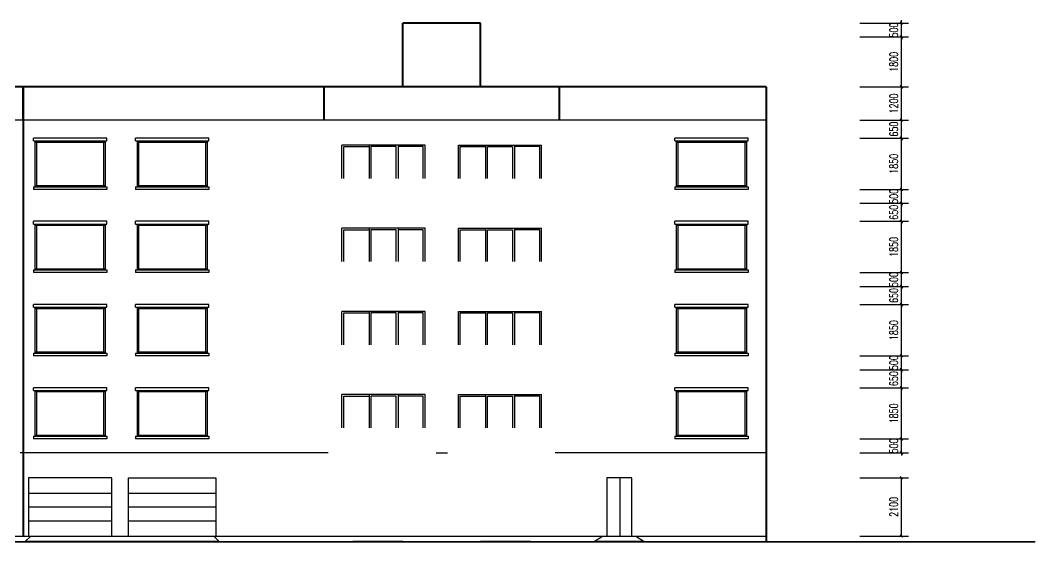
# Model space of a CAD drawing. Extents: x -9818 to 73618, y -240 to 18600.
# Drawn here: x 37000 to 73618, y -240 to 18600 of the extents above; entities that cross this region are included whole.
import ezdxf

# ---------------------------------------------------------------- set-up
doc = ezdxf.new("R2010")
doc.units = 0
doc.header["$LTSCALE"] = 1000
doc.header["$MEASUREMENT"] = 0
for name, color, linetype in [('E_COLUMN', 9, 'Continuous'), ('E_LINE', 7, 'Continuous'), ('E_STAIR', 2, 'Continuous'), ('E_WINDOW', 4, 'Continuous'), ('l#door', 240, 'Continuous'), ('l#floor', 54, 'Continuous'), ('PUB_DIM', 3, 'Continuous')]:
    doc.layers.add(name, color=color, linetype=linetype)
doc.layers.add('l#wall', color=127, linetype='Continuous', lineweight=40)
doc.styles.add('_TCH_DIM_T3', font='SIMPLEX', dxfattribs={"width": 0.705882, "bigfont": 'GBCBIG'})
doc.dimstyles.new('_TCH_ARCH&&100', dxfattribs={"dimtxt": 297.5, "dimasz": 100, "dimexe": 250, "dimexo": 300, "dimgap": 126.25, "dimtad": 1, "dimdec": 0, "dimzin": 0, "dimdsep": 46, "dimtxsty": '_TCH_DIM_T3', "dimblk": 'ARCHTICK', "dimcen": 0.09, "dimclrt": 7, "dimazin": 2, "dimtfac": 1, "dimtdec": 0, "dimtix": 1, "dimtmove": 2, "dimatfit": 3, "dimfxl": 1, "dimtolj": 1, "dimtzin": 0, "dimarcsym": 0})

# ---------------------------------------------------------------- blocks, each defined once
blk = doc.blocks.new('*U8')
at = {"layer": 'E_WINDOW'}
for p, q in [((0, 1750), (0, 1850)), ((2640, 1850), (0, 1850)), ((2640, 1750), (2640, 1850)), ((0, 1750), (2640, 1750)), ((60, 100), (60, 1750)), ((60, 1710), (2580, 1710)), ((120, 100), (120, 1750)), ((2520, 1750), (2520, 100)), ((2580, 1750), (2580, 100)), ((0, 100), (0, 0)), ((0, 100), (2640, 100)), ((2640, 0), (0, 0)), ((60, 140), (2580, 140)), ((2640, 100), (2640, 0))]:
    blk.add_line(p, q, dxfattribs=at)
blk = doc.blocks.new('*U11')
at = {"layer": 'E_WINDOW'}
for p, q in [((0, 1750), (0, 1850)), ((2640, 1850), (0, 1850)), ((2640, 1750), (2640, 1850)), ((0, 1750), (2640, 1750)), ((60, 100), (60, 1750)), ((60, 1710), (2580, 1710)), ((120, 100), (120, 1750)), ((2520, 1750), (2520, 100)), ((2580, 1750), (2580, 100)), ((0, 100), (0, 0)), ((0, 100), (2640, 100)), ((2640, 0), (0, 0)), ((60, 140), (2580, 140)), ((2640, 100), (2640, 0))]:
    blk.add_line(p, q, dxfattribs=at)
blk = doc.blocks.new('*U15')
at = {"layer": 'E_WINDOW'}
for p, q in [((0, 1750), (0, 1850)), ((2640, 1850), (0, 1850)), ((2640, 1750), (2640, 1850)), ((0, 1750), (2640, 1750)), ((60, 1750), (60, 100)), ((60, 1710), (2580, 1710)), ((120, 100), (120, 1750)), ((2520, 1750), (2520, 100)), ((2580, 1750), (2580, 100)), ((0, 100), (0, 0)), ((0, 100), (2640, 100)), ((2640, 0), (0, 0)), ((60, 140), (2580, 140)), ((2640, 100), (2640, 0))]:
    blk.add_line(p, q, dxfattribs=at)
blk = doc.blocks.new('*U24')
at = {"layer": 'E_WINDOW'}
for p, q in [((0, 1750), (0, 1850)), ((2640, 1850), (0, 1850)), ((2640, 1750), (2640, 1850)), ((0, 1750), (2640, 1750)), ((60, 100), (60, 1750)), ((60, 1710), (2580, 1710)), ((120, 100), (120, 1750)), ((2520, 1750), (2520, 100)), ((2580, 1750), (2580, 100)), ((0, 100), (0, 0)), ((0, 100), (2640, 100)), ((2640, 0), (0, 0)), ((60, 140), (2580, 140)), ((2640, 100), (2640, 0))]:
    blk.add_line(p, q, dxfattribs=at)
blk = doc.blocks.new('*U27')
at = {"layer": 'E_WINDOW'}
for p, q in [((0, 1750), (0, 1850)), ((2640, 1850), (0, 1850)), ((2640, 1750), (2640, 1850)), ((0, 1750), (2640, 1750)), ((60, 100), (60, 1750)), ((60, 1710), (2580, 1710)), ((120, 100), (120, 1750)), ((2520, 1750), (2520, 100)), ((2580, 1750), (2580, 100)), ((0, 100), (0, 0)), ((0, 100), (2640, 100)), ((2640, 0), (0, 0)), ((60, 140), (2580, 140)), ((2640, 100), (2640, 0))]:
    blk.add_line(p, q, dxfattribs=at)
blk = doc.blocks.new('*U31')
at = {"layer": 'E_WINDOW'}
for p, q in [((0, 1750), (0, 1850)), ((2640, 1850), (0, 1850)), ((2640, 1750), (2640, 1850)), ((0, 1750), (2640, 1750)), ((60, 1750), (60, 100)), ((60, 1710), (2580, 1710)), ((120, 100), (120, 1750)), ((2520, 1750), (2520, 100)), ((2580, 1750), (2580, 100)), ((0, 100), (0, 0)), ((0, 100), (2640, 100)), ((2640, 0), (0, 0)), ((60, 140), (2580, 140)), ((2640, 100), (2640, 0))]:
    blk.add_line(p, q, dxfattribs=at)
blk = doc.blocks.new('*U40')
at = {"layer": 'E_WINDOW'}
for p, q in [((0, 1750), (0, 1850)), ((2640, 1850), (0, 1850)), ((2640, 1750), (2640, 1850)), ((0, 1750), (2640, 1750)), ((60, 100), (60, 1750)), ((60, 1710), (2580, 1710)), ((120, 100), (120, 1750)), ((2520, 1750), (2520, 100)), ((2580, 1750), (2580, 100)), ((0, 100), (0, 0)), ((0, 100), (2640, 100)), ((2640, 0), (0, 0)), ((60, 140), (2580, 140)), ((2640, 100), (2640, 0))]:
    blk.add_line(p, q, dxfattribs=at)
blk = doc.blocks.new('*U43')
at = {"layer": 'E_WINDOW'}
for p, q in [((0, 1750), (0, 1850)), ((2640, 1850), (0, 1850)), ((2640, 1750), (2640, 1850)), ((0, 1750), (2640, 1750)), ((60, 100), (60, 1750)), ((60, 1710), (2580, 1710)), ((120, 100), (120, 1750)), ((2520, 1750), (2520, 100)), ((2580, 1750), (2580, 100)), ((0, 100), (0, 0)), ((0, 100), (2640, 100)), ((2640, 0), (0, 0)), ((60, 140), (2580, 140)), ((2640, 100), (2640, 0))]:
    blk.add_line(p, q, dxfattribs=at)
blk = doc.blocks.new('*U47')
at = {"layer": 'E_WINDOW'}
for p, q in [((0, 1750), (0, 1850)), ((2640, 1850), (0, 1850)), ((2640, 1750), (2640, 1850)), ((0, 1750), (2640, 1750)), ((60, 1750), (60, 100)), ((60, 1710), (2580, 1710)), ((120, 100), (120, 1750)), ((2520, 1750), (2520, 100)), ((2580, 1750), (2580, 100)), ((0, 100), (0, 0)), ((0, 100), (2640, 100)), ((2640, 0), (0, 0)), ((60, 140), (2580, 140)), ((2640, 100), (2640, 0))]:
    blk.add_line(p, q, dxfattribs=at)
blk = doc.blocks.new('*U56')
at = {"layer": 'E_WINDOW'}
for p, q in [((0, 1750), (0, 1850)), ((2640, 1850), (0, 1850)), ((2640, 1750), (2640, 1850)), ((0, 1750), (2640, 1750)), ((60, 100), (60, 1750)), ((60, 1710), (2580, 1710)), ((120, 100), (120, 1750)), ((2520, 1750), (2520, 100)), ((2580, 1750), (2580, 100)), ((0, 100), (0, 0)), ((0, 100), (2640, 100)), ((2640, 0), (0, 0)), ((60, 140), (2580, 140)), ((2640, 100), (2640, 0))]:
    blk.add_line(p, q, dxfattribs=at)
blk = doc.blocks.new('*U59')
at = {"layer": 'E_WINDOW'}
for p, q in [((0, 1750), (0, 1850)), ((2640, 1850), (0, 1850)), ((2640, 1750), (2640, 1850)), ((0, 1750), (2640, 1750)), ((60, 100), (60, 1750)), ((60, 1710), (2580, 1710)), ((120, 100), (120, 1750)), ((2520, 1750), (2520, 100)), ((2580, 1750), (2580, 100)), ((0, 100), (0, 0)), ((0, 100), (2640, 100)), ((2640, 0), (0, 0)), ((60, 140), (2580, 140)), ((2640, 100), (2640, 0))]:
    blk.add_line(p, q, dxfattribs=at)
blk = doc.blocks.new('*U63')
at = {"layer": 'E_WINDOW'}
for p, q in [((0, 1750), (0, 1850)), ((2640, 1850), (0, 1850)), ((2640, 1750), (2640, 1850)), ((0, 1750), (2640, 1750)), ((60, 1750), (60, 100)), ((60, 1710), (2580, 1710)), ((120, 100), (120, 1750)), ((2520, 1750), (2520, 100)), ((2580, 1750), (2580, 100)), ((0, 100), (0, 0)), ((0, 100), (2640, 100)), ((2640, 0), (0, 0)), ((60, 140), (2580, 140)), ((2640, 100), (2640, 0))]:
    blk.add_line(p, q, dxfattribs=at)
blk = doc.blocks.new('_ArchTick')
at = {"color": 0, "linetype": 'ByBlock', "const_width": 0.4}
blk.add_lwpolyline([(-0.5, -0.5), (0.5, 0.5)], dxfattribs=at)
blk = doc.blocks.new('*D98')
at = {"layer": 'Defpoints', "color": 0, "transparency": 16777216}
for p in [(66975, 2100), (68775, 2100), (66975, 0)]:
    blk.add_point(p, dxfattribs=at)
at = {"layer": 'PUB_DIM', "color": 0, "lineweight": -2, "transparency": 16777216}
for p, q in [((67275, 2100), (69025, 2100)), ((68775, 0), (68775, 2100)), ((67275, 0), (69025, 0))]:
    blk.add_line(p, q, dxfattribs=at)
at = {"layer": 'PUB_DIM', "color": 0, "lineweight": -2, "transparency": 16777216, "xscale": 100, "yscale": 100, "zscale": 100}
for p, rotation in [((68775, 2100), 90), ((68775, 0), 270)]:
    blk.add_blockref('_ArchTick', p, dxfattribs=dict(at, rotation=rotation))
at = {"layer": 'PUB_DIM', "color": 7, "transparency": 16777216, "insert": (68500, 1050), "char_height": 297.5, "attachment_point": 5, "rotation": 90, "style": '_TCH_DIM_T3'}
blk.add_mtext('\\A1;2100', dxfattribs=at)
blk = doc.blocks.new('*D110')
at = {"layer": 'Defpoints', "color": 0, "transparency": 16777216}
for p in [(66975, 12500), (68775, 12500), (66975, 12000)]:
    blk.add_point(p, dxfattribs=at)
at = {"layer": 'PUB_DIM', "color": 0, "lineweight": -2, "transparency": 16777216}
for p, q in [((67275, 12500), (69025, 12500)), ((68775, 12500), (68775, 12600)), ((68775, 12000), (68775, 12500)), ((67275, 12000), (69025, 12000)), ((68775, 12000), (68775, 11900))]:
    blk.add_line(p, q, dxfattribs=at)
at = {"layer": 'PUB_DIM', "color": 0, "lineweight": -2, "transparency": 16777216, "xscale": 100, "yscale": 100, "zscale": 100}
for p, rotation in [((68775, 12500), 270), ((68775, 12000), 90)]:
    blk.add_blockref('_ArchTick', p, dxfattribs=dict(at, rotation=rotation))
at = {"layer": 'PUB_DIM', "color": 7, "transparency": 16777216, "insert": (68500, 12250), "char_height": 297.5, "attachment_point": 5, "rotation": 90, "style": '_TCH_DIM_T3'}
blk.add_mtext('\\A1;500', dxfattribs=at)
blk = doc.blocks.new('*D111')
at = {"layer": 'Defpoints', "color": 0, "transparency": 16777216}
for p in [(66975, 14350), (68775, 14350), (66975, 12500)]:
    blk.add_point(p, dxfattribs=at)
at = {"layer": 'PUB_DIM', "color": 0, "lineweight": -2, "transparency": 16777216}
for p, q in [((67275, 14350), (69025, 14350)), ((68775, 12500), (68775, 14350)), ((67275, 12500), (69025, 12500))]:
    blk.add_line(p, q, dxfattribs=at)
at = {"layer": 'PUB_DIM', "color": 0, "lineweight": -2, "transparency": 16777216, "xscale": 100, "yscale": 100, "zscale": 100}
for p, rotation in [((68775, 14350), 90), ((68775, 12500), 270)]:
    blk.add_blockref('_ArchTick', p, dxfattribs=dict(at, rotation=rotation))
at = {"layer": 'PUB_DIM', "color": 7, "transparency": 16777216, "insert": (68500, 13425), "char_height": 297.5, "attachment_point": 5, "rotation": 90, "style": '_TCH_DIM_T3'}
blk.add_mtext('\\A1;1850', dxfattribs=at)
blk = doc.blocks.new('*D112')
at = {"layer": 'Defpoints', "color": 0, "transparency": 16777216}
for p in [(66975, 15000), (68775, 15000), (66975, 14350)]:
    blk.add_point(p, dxfattribs=at)
at = {"layer": 'PUB_DIM', "color": 0, "lineweight": -2, "transparency": 16777216}
for p, q in [((68775, 15000), (68775, 15100)), ((67275, 15000), (69025, 15000)), ((68775, 14350), (68775, 15000)), ((67275, 14350), (69025, 14350)), ((68775, 14350), (68775, 14250))]:
    blk.add_line(p, q, dxfattribs=at)
at = {"layer": 'PUB_DIM', "color": 0, "lineweight": -2, "transparency": 16777216, "xscale": 100, "yscale": 100, "zscale": 100}
for p, rotation in [((68775, 15000), 270), ((68775, 14350), 90)]:
    blk.add_blockref('_ArchTick', p, dxfattribs=dict(at, rotation=rotation))
at = {"layer": 'PUB_DIM', "color": 7, "transparency": 16777216, "insert": (68500, 14675), "char_height": 297.5, "attachment_point": 5, "rotation": 90, "style": '_TCH_DIM_T3'}
blk.add_mtext('\\A1;650', dxfattribs=at)
blk = doc.blocks.new('*D114')
at = {"layer": 'Defpoints', "color": 0, "transparency": 16777216}
for p in [(66975, 16200), (68775, 16200), (66975, 15000)]:
    blk.add_point(p, dxfattribs=at)
at = {"layer": 'PUB_DIM', "color": 0, "lineweight": -2, "transparency": 16777216}
for p, q in [((67275, 16200), (69025, 16200)), ((68775, 15000), (68775, 16200)), ((67275, 15000), (69025, 15000))]:
    blk.add_line(p, q, dxfattribs=at)
at = {"layer": 'PUB_DIM', "color": 0, "lineweight": -2, "transparency": 16777216, "xscale": 100, "yscale": 100, "zscale": 100}
for p, rotation in [((68775, 16200), 90), ((68775, 15000), 270)]:
    blk.add_blockref('_ArchTick', p, dxfattribs=dict(at, rotation=rotation))
at = {"layer": 'PUB_DIM', "color": 7, "transparency": 16777216, "insert": (68500, 15600), "char_height": 297.5, "attachment_point": 5, "rotation": 90, "style": '_TCH_DIM_T3'}
blk.add_mtext('\\A1;1200', dxfattribs=at)
blk = doc.blocks.new('*D115')
at = {"layer": 'Defpoints', "color": 0, "transparency": 16777216}
for p in [(66975, 18000), (68775, 18000), (66975, 16200)]:
    blk.add_point(p, dxfattribs=at)
at = {"layer": 'PUB_DIM', "color": 0, "lineweight": -2, "transparency": 16777216}
for p, q in [((67275, 18000), (69025, 18000)), ((68775, 16200), (68775, 18000)), ((67275, 16200), (69025, 16200))]:
    blk.add_line(p, q, dxfattribs=at)
at = {"layer": 'PUB_DIM', "color": 0, "lineweight": -2, "transparency": 16777216, "xscale": 100, "yscale": 100, "zscale": 100}
for p, rotation in [((68775, 18000), 90), ((68775, 16200), 270)]:
    blk.add_blockref('_ArchTick', p, dxfattribs=dict(at, rotation=rotation))
at = {"layer": 'PUB_DIM', "color": 7, "transparency": 16777216, "insert": (68500, 17100), "char_height": 297.5, "attachment_point": 5, "rotation": 90, "style": '_TCH_DIM_T3'}
blk.add_mtext('\\A1;1800', dxfattribs=at)
blk = doc.blocks.new('*D116')
at = {"layer": 'Defpoints', "color": 0, "transparency": 16777216}
for p in [(66975, 18500), (68775, 18500), (66975, 18000)]:
    blk.add_point(p, dxfattribs=at)
at = {"layer": 'PUB_DIM', "color": 0, "lineweight": -2, "transparency": 16777216}
for p, q in [((67275, 18500), (69025, 18500)), ((68775, 18500), (68775, 18600)), ((68775, 18000), (68775, 18500)), ((67275, 18000), (69025, 18000)), ((68775, 18000), (68775, 17900))]:
    blk.add_line(p, q, dxfattribs=at)
at = {"layer": 'PUB_DIM', "color": 0, "lineweight": -2, "transparency": 16777216, "xscale": 100, "yscale": 100, "zscale": 100}
for p, rotation in [((68775, 18500), 270), ((68775, 18000), 90)]:
    blk.add_blockref('_ArchTick', p, dxfattribs=dict(at, rotation=rotation))
at = {"layer": 'PUB_DIM', "color": 7, "transparency": 16777216, "insert": (68500, 18250), "char_height": 297.5, "attachment_point": 5, "rotation": 90, "style": '_TCH_DIM_T3'}
blk.add_mtext('\\A1;500', dxfattribs=at)
blk = doc.blocks.new('*D117')
at = {"layer": 'Defpoints', "color": 0, "transparency": 16777216}
for p in [(66975, 9500), (68775, 9500), (66975, 9000)]:
    blk.add_point(p, dxfattribs=at)
at = {"layer": 'PUB_DIM', "color": 0, "lineweight": -2, "transparency": 16777216}
for p, q in [((68775, 9500), (68775, 9600)), ((67275, 9500), (69025, 9500)), ((68775, 9000), (68775, 9500)), ((67275, 9000), (69025, 9000)), ((68775, 9000), (68775, 8900))]:
    blk.add_line(p, q, dxfattribs=at)
at = {"layer": 'PUB_DIM', "color": 0, "lineweight": -2, "transparency": 16777216, "xscale": 100, "yscale": 100, "zscale": 100}
for p, rotation in [((68775, 9500), 270), ((68775, 9000), 90)]:
    blk.add_blockref('_ArchTick', p, dxfattribs=dict(at, rotation=rotation))
at = {"layer": 'PUB_DIM', "color": 7, "transparency": 16777216, "insert": (68500, 9250), "char_height": 297.5, "attachment_point": 5, "rotation": 90, "style": '_TCH_DIM_T3'}
blk.add_mtext('\\A1;500', dxfattribs=at)
blk = doc.blocks.new('*D118')
at = {"layer": 'Defpoints', "color": 0, "transparency": 16777216}
for p in [(66975, 11350), (68775, 11350), (66975, 9500)]:
    blk.add_point(p, dxfattribs=at)
at = {"layer": 'PUB_DIM', "color": 0, "lineweight": -2, "transparency": 16777216}
for p, q in [((67275, 11350), (69025, 11350)), ((68775, 9500), (68775, 11350)), ((67275, 9500), (69025, 9500))]:
    blk.add_line(p, q, dxfattribs=at)
at = {"layer": 'PUB_DIM', "color": 0, "lineweight": -2, "transparency": 16777216, "xscale": 100, "yscale": 100, "zscale": 100}
for p, rotation in [((68775, 11350), 90), ((68775, 9500), 270)]:
    blk.add_blockref('_ArchTick', p, dxfattribs=dict(at, rotation=rotation))
at = {"layer": 'PUB_DIM', "color": 7, "transparency": 16777216, "insert": (68500, 10425), "char_height": 297.5, "attachment_point": 5, "rotation": 90, "style": '_TCH_DIM_T3'}
blk.add_mtext('\\A1;1850', dxfattribs=at)
blk = doc.blocks.new('*D119')
at = {"layer": 'Defpoints', "color": 0, "transparency": 16777216}
for p in [(66975, 12000), (68775, 12000), (66975, 11350)]:
    blk.add_point(p, dxfattribs=at)
at = {"layer": 'PUB_DIM', "color": 0, "lineweight": -2, "transparency": 16777216}
for p, q in [((68775, 12000), (68775, 12100)), ((67275, 12000), (69025, 12000)), ((68775, 11350), (68775, 12000)), ((67275, 11350), (69025, 11350)), ((68775, 11350), (68775, 11250))]:
    blk.add_line(p, q, dxfattribs=at)
at = {"layer": 'PUB_DIM', "color": 0, "lineweight": -2, "transparency": 16777216, "xscale": 100, "yscale": 100, "zscale": 100}
for p, rotation in [((68775, 12000), 270), ((68775, 11350), 90)]:
    blk.add_blockref('_ArchTick', p, dxfattribs=dict(at, rotation=rotation))
at = {"layer": 'PUB_DIM', "color": 7, "transparency": 16777216, "insert": (68500, 11675), "char_height": 297.5, "attachment_point": 5, "rotation": 90, "style": '_TCH_DIM_T3'}
blk.add_mtext('\\A1;650', dxfattribs=at)
blk = doc.blocks.new('*D120')
at = {"layer": 'Defpoints', "color": 0, "transparency": 16777216}
for p in [(66975, 6500), (68775, 6500), (66975, 6000)]:
    blk.add_point(p, dxfattribs=at)
at = {"layer": 'PUB_DIM', "color": 0, "lineweight": -2, "transparency": 16777216}
for p, q in [((68775, 6500), (68775, 6600)), ((67275, 6500), (69025, 6500)), ((68775, 6000), (68775, 6500)), ((67275, 6000), (69025, 6000)), ((68775, 6000), (68775, 5900))]:
    blk.add_line(p, q, dxfattribs=at)
at = {"layer": 'PUB_DIM', "color": 0, "lineweight": -2, "transparency": 16777216, "xscale": 100, "yscale": 100, "zscale": 100}
for p, rotation in [((68775, 6500), 270), ((68775, 6000), 90)]:
    blk.add_blockref('_ArchTick', p, dxfattribs=dict(at, rotation=rotation))
at = {"layer": 'PUB_DIM', "color": 7, "transparency": 16777216, "insert": (68500, 6250), "char_height": 297.5, "attachment_point": 5, "rotation": 90, "style": '_TCH_DIM_T3'}
blk.add_mtext('\\A1;500', dxfattribs=at)
blk = doc.blocks.new('*D121')
at = {"layer": 'Defpoints', "color": 0, "transparency": 16777216}
for p in [(66975, 8350), (68775, 8350), (66975, 6500)]:
    blk.add_point(p, dxfattribs=at)
at = {"layer": 'PUB_DIM', "color": 0, "lineweight": -2, "transparency": 16777216}
for p, q in [((67275, 8350), (69025, 8350)), ((68775, 6500), (68775, 8350)), ((67275, 6500), (69025, 6500))]:
    blk.add_line(p, q, dxfattribs=at)
at = {"layer": 'PUB_DIM', "color": 0, "lineweight": -2, "transparency": 16777216, "xscale": 100, "yscale": 100, "zscale": 100}
for p, rotation in [((68775, 8350), 90), ((68775, 6500), 270)]:
    blk.add_blockref('_ArchTick', p, dxfattribs=dict(at, rotation=rotation))
at = {"layer": 'PUB_DIM', "color": 7, "transparency": 16777216, "insert": (68500, 7425), "char_height": 297.5, "attachment_point": 5, "rotation": 90, "style": '_TCH_DIM_T3'}
blk.add_mtext('\\A1;1850', dxfattribs=at)
blk = doc.blocks.new('*D122')
at = {"layer": 'Defpoints', "color": 0, "transparency": 16777216}
for p in [(66975, 9000), (68775, 9000), (66975, 8350)]:
    blk.add_point(p, dxfattribs=at)
at = {"layer": 'PUB_DIM', "color": 0, "lineweight": -2, "transparency": 16777216}
for p, q in [((67275, 9000), (69025, 9000)), ((68775, 9000), (68775, 9100)), ((68775, 8350), (68775, 9000)), ((67275, 8350), (69025, 8350)), ((68775, 8350), (68775, 8250))]:
    blk.add_line(p, q, dxfattribs=at)
at = {"layer": 'PUB_DIM', "color": 0, "lineweight": -2, "transparency": 16777216, "xscale": 100, "yscale": 100, "zscale": 100}
for p, rotation in [((68775, 9000), 270), ((68775, 8350), 90)]:
    blk.add_blockref('_ArchTick', p, dxfattribs=dict(at, rotation=rotation))
at = {"layer": 'PUB_DIM', "color": 7, "transparency": 16777216, "insert": (68500, 8675), "char_height": 297.5, "attachment_point": 5, "rotation": 90, "style": '_TCH_DIM_T3'}
blk.add_mtext('\\A1;650', dxfattribs=at)
blk = doc.blocks.new('*D123')
at = {"layer": 'Defpoints', "color": 0, "transparency": 16777216}
for p in [(66975, 3500), (68775, 3500), (66975, 3000)]:
    blk.add_point(p, dxfattribs=at)
at = {"layer": 'PUB_DIM', "color": 0, "lineweight": -2, "transparency": 16777216}
for p, q in [((67275, 3500), (69025, 3500)), ((68775, 3500), (68775, 3600)), ((68775, 3000), (68775, 3500)), ((67275, 3000), (69025, 3000)), ((68775, 3000), (68775, 2900))]:
    blk.add_line(p, q, dxfattribs=at)
at = {"layer": 'PUB_DIM', "color": 0, "lineweight": -2, "transparency": 16777216, "xscale": 100, "yscale": 100, "zscale": 100}
for p, rotation in [((68775, 3500), 270), ((68775, 3000), 90)]:
    blk.add_blockref('_ArchTick', p, dxfattribs=dict(at, rotation=rotation))
at = {"layer": 'PUB_DIM', "color": 7, "transparency": 16777216, "insert": (68500, 3250), "char_height": 297.5, "attachment_point": 5, "rotation": 90, "style": '_TCH_DIM_T3'}
blk.add_mtext('\\A1;500', dxfattribs=at)
blk = doc.blocks.new('*D124')
at = {"layer": 'Defpoints', "color": 0, "transparency": 16777216}
for p in [(66975, 5350), (68775, 5350), (66975, 3500)]:
    blk.add_point(p, dxfattribs=at)
at = {"layer": 'PUB_DIM', "color": 0, "lineweight": -2, "transparency": 16777216}
for p, q in [((67275, 5350), (69025, 5350)), ((68775, 3500), (68775, 5350)), ((67275, 3500), (69025, 3500))]:
    blk.add_line(p, q, dxfattribs=at)
at = {"layer": 'PUB_DIM', "color": 0, "lineweight": -2, "transparency": 16777216, "xscale": 100, "yscale": 100, "zscale": 100}
for p, rotation in [((68775, 5350), 90), ((68775, 3500), 270)]:
    blk.add_blockref('_ArchTick', p, dxfattribs=dict(at, rotation=rotation))
at = {"layer": 'PUB_DIM', "color": 7, "transparency": 16777216, "insert": (68500, 4425), "char_height": 297.5, "attachment_point": 5, "rotation": 90, "style": '_TCH_DIM_T3'}
blk.add_mtext('\\A1;1850', dxfattribs=at)
blk = doc.blocks.new('*D125')
at = {"layer": 'Defpoints', "color": 0, "transparency": 16777216}
for p in [(66975, 6000), (68775, 6000), (66975, 5350)]:
    blk.add_point(p, dxfattribs=at)
at = {"layer": 'PUB_DIM', "color": 0, "lineweight": -2, "transparency": 16777216}
for p, q in [((67275, 6000), (69025, 6000)), ((68775, 6000), (68775, 6100)), ((68775, 5350), (68775, 6000)), ((67275, 5350), (69025, 5350)), ((68775, 5350), (68775, 5250))]:
    blk.add_line(p, q, dxfattribs=at)
at = {"layer": 'PUB_DIM', "color": 0, "lineweight": -2, "transparency": 16777216, "xscale": 100, "yscale": 100, "zscale": 100}
for p, rotation in [((68775, 6000), 270), ((68775, 5350), 90)]:
    blk.add_blockref('_ArchTick', p, dxfattribs=dict(at, rotation=rotation))
at = {"layer": 'PUB_DIM', "color": 7, "transparency": 16777216, "insert": (68500, 5675), "char_height": 297.5, "attachment_point": 5, "rotation": 90, "style": '_TCH_DIM_T3'}
blk.add_mtext('\\A1;650', dxfattribs=at)

msp = doc.modelspace()

# ---------------------------------------------------------------- linework, layer by layer
at = {"layer": 'E_COLUMN'}
for p, q in [((50793.7, -200), (48993.7, -200)), ((55400.5, -200), (53600.5, -200))]:
    msp.add_line(p, q, dxfattribs=at)
at = {"layer": 'E_LINE'}
for p, q in [((63900, 15000), (32450, 15000)), ((48105.9, 3000), (37000.1, 3000)), ((51994.7, 3000), (52405.2, 3000)), ((63900, 3000), (56294.1, 3000)), ((-9797.5, -200), (73597.5, -200))]:
    msp.add_line(p, q, dxfattribs=at)
at = {"layer": 'E_LINE', "const_width": 40}
msp.add_lwpolyline([(-9797.5, -220), (73597.5, -220)], dxfattribs=at)
at = {"layer": 'E_STAIR'}
for p, q in [((37175, -200), (37375, 0)), ((43975, 0), (44175, -200)), ((57700, -200), (58000, 0)), ((59200, 0), (59500, -200)), ((44175, -200), (37175, -200)), ((59500, -200), (57700, -200))]:
    msp.add_line(p, q, dxfattribs=at)
at = {"layer": 'l#door', "ltscale": 100}
for p, q in [((48600, 12900), (48600, 14100)), ((51600, 14100), (48600, 14100)), ((48667.4, 12900), (48667.4, 14045.2)), ((48667.4, 14045.2), (49577.5, 14045.2)), ((49577.5, 14100), (49577.5, 12900)), ((49644.9, 14045.2), (49644.9, 12900)), ((50555.1, 14045.2), (49644.9, 14045.2)), ((50555.1, 12900), (50555.1, 14045.2)), ((50622.5, 14100), (50622.5, 12900)), ((51532.6, 14045.2), (50622.5, 14045.2)), ((51532.6, 12900), (51532.6, 14045.2)), ((51600, 12900), (51600, 14100)), ((52800, 12900), (52800, 14100)), ((52800, 14100), (55800, 14100)), ((52867.4, 12900), (52867.4, 14045.2)), ((52867.4, 14045.2), (53777.5, 14045.2)), ((53777.5, 14100), (53777.5, 12900)), ((53844.9, 12900), (53844.9, 14045.2)), ((53844.9, 14045.2), (54755.1, 14045.2)), ((54755.1, 14045.2), (54755.1, 12900)), ((54822.5, 14100), (54822.5, 12900)), ((55732.6, 14045.2), (54822.5, 14045.2)), ((55732.6, 12900), (55732.6, 14045.2)), ((55800, 12900), (55800, 14100)), ((48600, 9900), (48600, 11100)), ((51600, 11100), (48600, 11100)), ((48667.4, 9900), (48667.4, 11045.2)), ((48667.4, 11045.2), (49577.5, 11045.2)), ((49577.5, 11100), (49577.5, 9900)), ((49644.9, 11045.2), (49644.9, 9900)), ((50555.1, 11045.2), (49644.9, 11045.2)), ((50555.1, 9900), (50555.1, 11045.2)), ((50622.5, 11100), (50622.5, 9900)), ((51532.6, 11045.2), (50622.5, 11045.2)), ((51532.6, 9900), (51532.6, 11045.2)), ((51600, 9900), (51600, 11100)), ((52800, 9900), (52800, 11100)), ((52800, 11100), (55800, 11100)), ((52867.4, 9900), (52867.4, 11045.2)), ((52867.4, 11045.2), (53777.5, 11045.2)), ((53777.5, 11100), (53777.5, 9900)), ((53844.9, 9900), (53844.9, 11045.2)), ((53844.9, 11045.2), (54755.1, 11045.2)), ((54755.1, 11045.2), (54755.1, 9900)), ((54822.5, 11100), (54822.5, 9900)), ((55732.6, 11045.2), (54822.5, 11045.2)), ((55732.6, 9900), (55732.6, 11045.2)), ((55800, 9900), (55800, 11100)), ((48600, 6900), (48600, 8100)), ((51600, 8100), (48600, 8100)), ((49577.5, 8100), (49577.5, 6900)), ((50622.5, 8100), (50622.5, 6900)), ((51600, 6900), (51600, 8100)), ((52800, 6900), (52800, 8100)), ((52800, 8100), (55800, 8100)), ((53777.5, 8100), (53777.5, 6900)), ((54822.5, 8100), (54822.5, 6900)), ((55800, 6900), (55800, 8100)), ((48667.4, 6900), (48667.4, 8045.2)), ((48667.4, 8045.2), (49577.5, 8045.2)), ((49644.9, 8045.2), (49644.9, 6900)), ((50555.1, 8045.2), (49644.9, 8045.2)), ((50555.1, 6900), (50555.1, 8045.2)), ((51532.6, 8045.2), (50622.5, 8045.2)), ((51532.6, 6900), (51532.6, 8045.2)), ((52867.4, 6900), (52867.4, 8045.2)), ((52867.4, 8045.2), (53777.5, 8045.2)), ((53844.9, 6900), (53844.9, 8045.2)), ((53844.9, 8045.2), (54755.1, 8045.2)), ((54755.1, 8045.2), (54755.1, 6900)), ((55732.6, 8045.2), (54822.5, 8045.2)), ((55732.6, 6900), (55732.6, 8045.2)), ((48600, 3900), (48600, 5100)), ((51600, 5100), (48600, 5100)), ((48667.4, 3900), (48667.4, 5045.2)), ((48667.4, 5045.2), (49577.5, 5045.2)), ((49577.5, 5100), (49577.5, 3900)), ((49644.9, 5045.2), (49644.9, 3900)), ((50555.1, 5045.2), (49644.9, 5045.2)), ((50555.1, 3900), (50555.1, 5045.2)), ((50622.5, 5100), (50622.5, 3900)), ((51532.6, 5045.2), (50622.5, 5045.2)), ((51532.6, 3900), (51532.6, 5045.2)), ((51600, 3900), (51600, 5100)), ((52800, 3900), (52800, 5100)), ((52800, 5100), (55800, 5100)), ((52867.4, 3900), (52867.4, 5045.2)), ((52867.4, 5045.2), (53777.5, 5045.2)), ((53777.5, 5100), (53777.5, 3900)), ((53844.9, 3900), (53844.9, 5045.2)), ((53844.9, 5045.2), (54755.1, 5045.2)), ((54755.1, 5045.2), (54755.1, 3900)), ((54822.5, 5100), (54822.5, 3900)), ((55732.6, 5045.2), (54822.5, 5045.2)), ((55732.6, 3900), (55732.6, 5045.2)), ((55800, 3900), (55800, 5100))]:
    msp.add_line(p, q, dxfattribs=at)
at = {"layer": 'l#door'}
for p, q in [((58625, 2100), (58625, 0)), ((37300, 1550), (40300, 1550)), ((40900, 1550), (44050, 1550)), ((37300, 1050), (40300, 1050)), ((40900, 1050), (44050, 1050)), ((37300, 550), (40300, 550)), ((40900, 550), (44050, 550))]:
    msp.add_line(p, q, dxfattribs=at)
for points in [[(40300, 0), (40300, 2100), (37300, 2100), (37300, 0)], [(40900, 0), (40900, 2100), (44050, 2100), (44050, 0)], [(59050, 0), (59050, 2100), (58150, 2100), (58150, 0)]]:
    msp.add_lwpolyline(points, dxfattribs=at)
at = {"layer": 'l#floor'}
msp.add_line((175, 0), (63900, 0), dxfattribs=at)
at = {"layer": 'l#wall'}
for p, q in [((53600, 18500), (50800, 18500)), ((50800, 16200), (50800, 18500)), ((53600, 16200), (53600, 18500)), ((63900, 16200), (33100, 16200)), ((37100, 16200), (37100, 0)), ((37100.1, 15000), (37100.1, 16200)), ((47950, 16200), (47950, 15000)), ((56450, 15000), (56450, 16200)), ((63900, 16200), (63900, 15000)), ((63900, 15000), (63900, -220))]:
    msp.add_line(p, q, dxfattribs=at)

# ---------------------------------------------------------------- block references
at = {"layer": 'E_WINDOW'}
for name, p in [('*U56', (37480, 12500)), ('*U63', (41155, 12500)), ('*U59', (60605, 12500)), ('*U40', (37480, 9500)), ('*U47', (41155, 9500)), ('*U43', (60605, 9500)), ('*U24', (37480, 6500)), ('*U31', (41155, 6500)), ('*U27', (60605, 6500)), ('*U8', (37480, 3500)), ('*U15', (41155, 3500)), ('*U11', (60605, 3500))]:
    msp.add_blockref(name, p, dxfattribs=at)

# ---------------------------------------------------------------- dimensions: what is measured, and where the dimension line sits
at = {"layer": 'PUB_DIM'}
for p1, p2, picture, middle in [((66975, 18000), (66975, 18500), '*D116', (68500, 18250)), ((66975, 16200), (66975, 18000), '*D115', (68500, 17100)), ((66975, 15000), (66975, 16200), '*D114', (68500, 15600)), ((66975, 14350), (66975, 15000), '*D112', (68500, 14675)), ((66975, 12500), (66975, 14350), '*D111', (68500, 13425)), ((66975, 12000), (66975, 12500), '*D110', (68500, 12250)), ((66975, 11350), (66975, 12000), '*D119', (68500, 11675)), ((66975, 9500), (66975, 11350), '*D118', (68500, 10425)), ((66975, 9000), (66975, 9500), '*D117', (68500, 9250)), ((66975, 8350), (66975, 9000), '*D122', (68500, 8675)), ((66975, 6500), (66975, 8350), '*D121', (68500, 7425)), ((66975, 6000), (66975, 6500), '*D120', (68500, 6250)), ((66975, 5350), (66975, 6000), '*D125', (68500, 5675)), ((66975, 3500), (66975, 5350), '*D124', (68500, 4425)), ((66975, 3000), (66975, 3500), '*D123', (68500, 3250)), ((66975, 0), (66975, 2100), '*D98', (68500, 1050))]:
    dim = msp.add_aligned_dim(p1=p1, p2=p2, distance=-1800, dimstyle='_TCH_ARCH&&100', dxfattribs=at)
    dim.commit()
    dim.dimension.update_dxf_attribs({"geometry": picture, "text_midpoint": middle})

doc.saveas('drawing.dxf')
